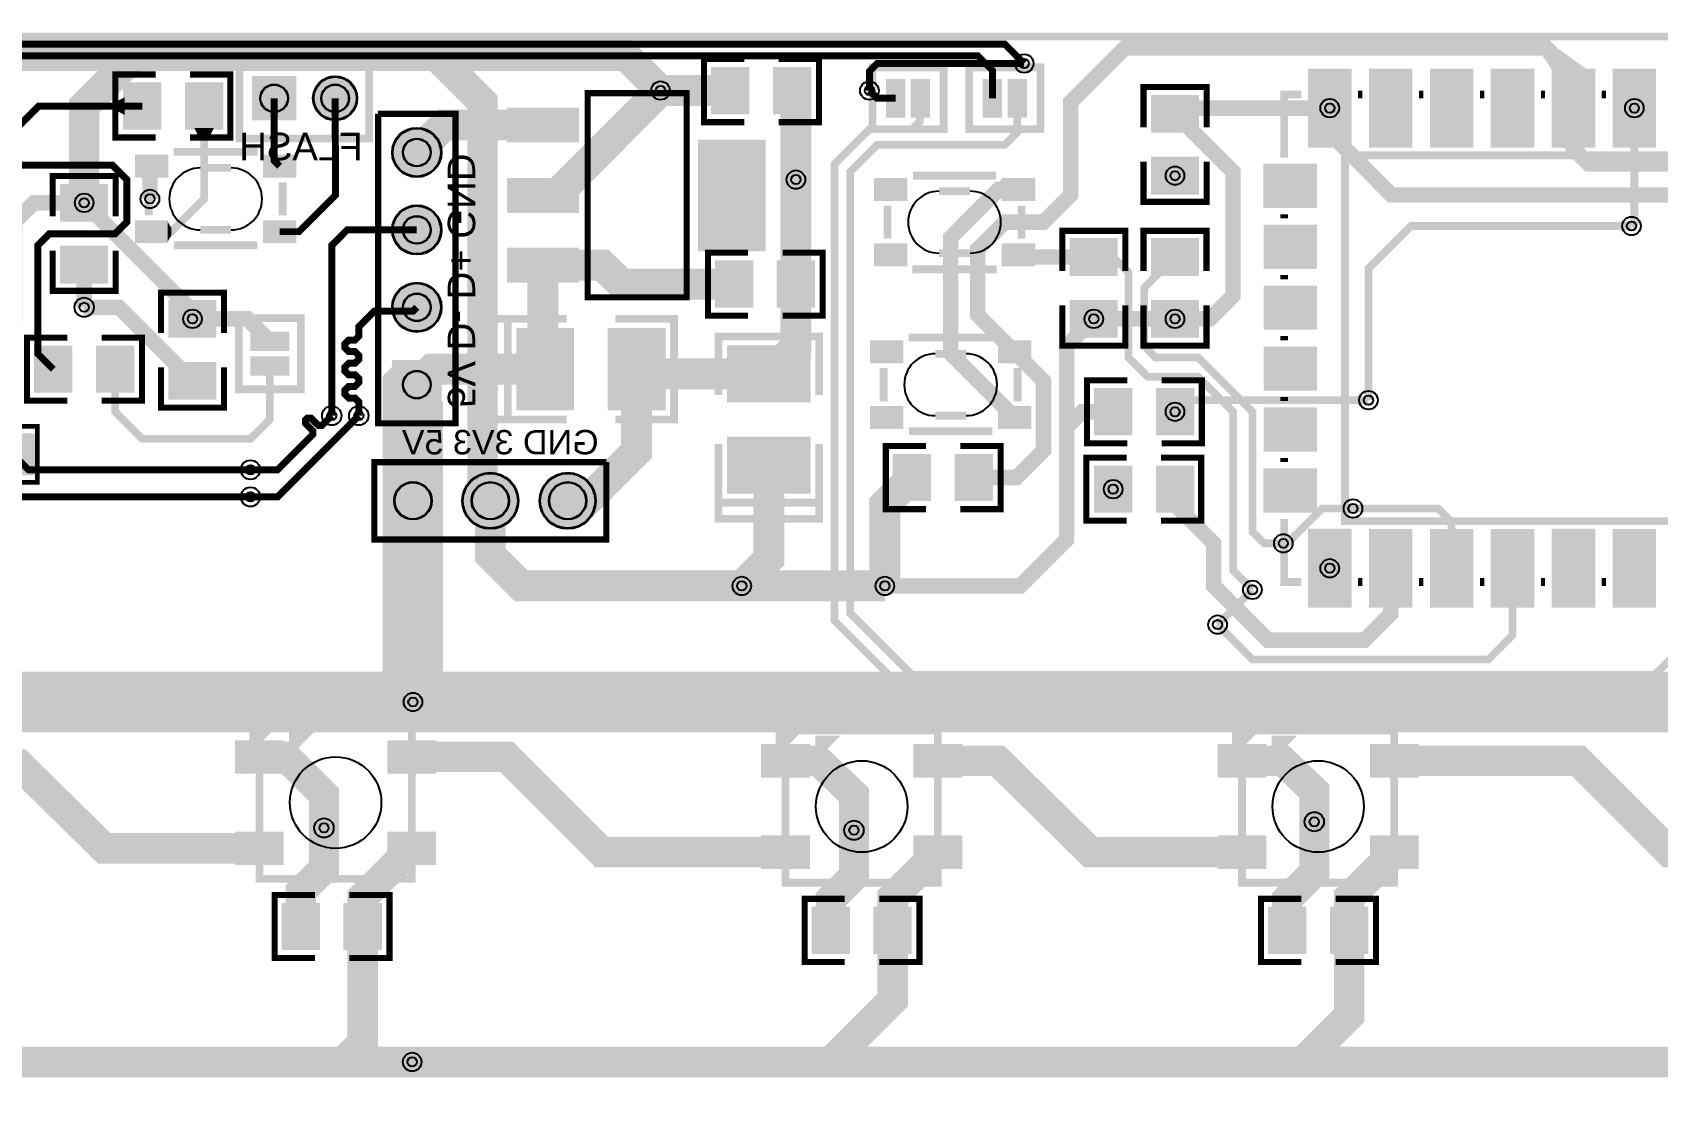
# Model space of a CAD drawing. Extents: x -5 to 8273, y -8273 to 5.
# Drawn here: x 5003 to 7104, y -1366 to 5 of the extents above; entities that cross this region are included whole.
import ezdxf

# ---------------------------------------------------------------- set-up
doc = ezdxf.new("R2010")
doc.units = 9
for name, color, linetype, true_color in [('BoardOutLine', 7, 'Continuous', 0xff00ff), ('BottomLayer', 7, 'Continuous', 0x0000ff), ('BottomSilkLayer', 7, 'Continuous', 0x66cc33), ('BottomSolderMaskLayer', 7, 'Continuous', 0xaa00ff), ('Hole', 7, 'Continuous', 0x222222), ('Multi-Layer', 7, 'Continuous', 0xc0c0c0), ('TopLayer', 7, 'Continuous', 0xff0000), ('TopPasteMaskLayer', 7, 'Continuous', 0x808080), ('TopSilkLayer', 7, 'Continuous', 0xffcc00), ('TopSolderMaskLayer', 7, 'Continuous', 0x800080)]:
    doc.layers.add(name, color=color, linetype=linetype, true_color=true_color)
doc.styles.get("Standard").update_dxf_attribs({"font": 'arial.ttf'})

msp = doc.modelspace()

# ---------------------------------------------------------------- hatches: boundary and pattern name
at = {"layer": 'BottomSolderMaskLayer'}
for points in [[(5287.1, -51.4), (5344.2, -51.4), (5344.2, -108.6), (5287.1, -108.6)], [(5365.8, -80, 1), (5422.9, -80, 1)], [(5468, -150, 1), (5532, -150, 1)], [(5468, -250, 1), (5532, -250, 1)], [(5468, -350, 1), (5532, -350, 1)], [(5468, -482), (5468, -418), (5532, -418), (5532, -482)], [(5463, -563.6), (5527, -563.6), (5527, -636.4), (5463, -636.4)], [(5558.6, -600, 1), (5631.4, -600, 1)], [(5658.6, -600, 1), (5731.4, -600, 1)]]:
    msp.add_hatch(color=256, dxfattribs=at).paths.add_polyline_path(points)
at = {"layer": 'Multi-Layer'}
for points in [[(5288.1, -52.4), (5343.2, -52.4), (5343.2, -107.6), (5288.1, -107.6)], [(5366.8, -80, 1), (5421.9, -80, 1)], [(5469, -150, 1), (5531, -150, 1)], [(5469, -250, 1), (5531, -250, 1)], [(5469, -350, 1), (5531, -350, 1)], [(5469, -481), (5469, -419), (5531, -419), (5531, -481)], [(5464, -564.6), (5526, -564.6), (5526, -635.4), (5464, -635.4)], [(5559.6, -600, 1), (5630.4, -600, 1)], [(5659.6, -600, 1), (5730.4, -600, 1)]]:
    msp.add_hatch(color=256, dxfattribs=at).paths.add_polyline_path(points)
at = {"layer": 'TopLayer'}
for points in [[(6967.4, -43.5), (7013.5, -43.5), (6974.1, -15), (6952.9, -22.1)], [(5927.8, -98.5), (5882.2, -98.5), (5882.2, -41.5), (5927.8, -41.5)], [(6007.8, -98.5), (5962.2, -98.5), (5962.2, -41.5), (6007.8, -41.5)], [(5122.2, -61.5), (5167.8, -61.5), (5167.8, -118.5), (5122.2, -118.5)], [(5202.2, -61.5), (5247.8, -61.5), (5247.8, -118.5), (5202.2, -118.5)], [(6131.5, -105), (6106.5, -105), (6106.5, -55), (6131.5, -55)], [(6163.5, -105), (6138.5, -105), (6138.5, -55), (6163.5, -55)], [(6256.5, -105), (6231.5, -105), (6231.5, -55), (6256.5, -55)], [(6288.5, -105), (6263.5, -105), (6263.5, -55), (6288.5, -55)], [(6707.6, -43.5), (6707.6, -141.9), (6652.5, -141.9), (6652.5, -43.5)], [(6786.3, -43.5), (6786.3, -141.9), (6731.2, -141.9), (6731.2, -43.5)], [(6865.1, -43.5), (6865.1, -141.9), (6809.9, -141.9), (6809.9, -43.5)], [(6943.8, -43.5), (6943.8, -141.9), (6888.7, -141.9), (6888.7, -43.5)], [(7022.5, -43.5), (7022.5, -141.9), (6967.4, -141.9), (6967.4, -43.5)], [(7101.3, -43.5), (7101.3, -141.9), (7046.2, -141.9), (7046.2, -43.5)], [(5122.2, -101.2), (5122.2, -78.8), (5108.7, -85.5), (5108.7, -94.5)], [(6508.5, -77.2), (6508.5, -122.8), (6451.5, -122.8), (6451.5, -77.2)], [(5705.5, -93), (5705.5, -136), (5620.5, -136), (5620.5, -93)], [(5237.5, -118.5), (5212.5, -118.5), (5220, -133.5), (5230, -133.5)], [(5949.5, -136.5), (5949.5, -274.5), (5864.5, -274.5), (5864.5, -136.5)], [(7020, -141.9), (6970, -141.9), (6985, -145), (7005, -145)], [(5178, -181.5), (5136.7, -181.5), (5136.7, -153.9), (5178, -153.9)], [(5343.3, -181.5), (5302, -181.5), (5302, -153.9), (5343.3, -153.9)], [(6508.5, -157.2), (6508.5, -202.8), (6451.5, -202.8), (6451.5, -157.2)], [(6595.3, -165.6), (6662.3, -165.6), (6662.3, -220.7), (6595.3, -220.7)], [(5705.5, -184), (5705.5, -227), (5620.5, -227), (5620.5, -184)], [(6091.7, -183.9), (6133, -183.9), (6133, -211.5), (6091.7, -211.5)], [(6257, -211.5), (6257, -183.9), (6252.3, -187.7), (6252.3, -207.7)], [(6257, -183.9), (6298.3, -183.9), (6298.3, -211.5), (6257, -211.5)], [(5098.5, -192.2), (5098.5, -237.8), (5041.5, -237.8), (5041.5, -192.2)], [(5178, -266.1), (5136.7, -266.1), (5136.7, -238.5), (5178, -238.5)], [(5178, -239.8), (5178, -264.8), (5182.7, -257.3), (5182.7, -247.3)], [(5343.3, -266.1), (5302, -266.1), (5302, -238.5), (5343.3, -238.5)], [(6595.4, -244.3), (6662.3, -244.3), (6662.3, -299.4), (6595.4, -299.4)], [(5098.5, -272.2), (5098.5, -317.8), (5041.5, -317.8), (5041.5, -272.2)], [(6091.7, -268.5), (6133, -268.5), (6133, -296.1), (6091.7, -296.1)], [(6257, -268.5), (6298.3, -268.5), (6298.3, -296.1), (6257, -296.1)], [(6346.5, -307.8), (6346.5, -262.2), (6403.5, -262.2), (6403.5, -307.8)], [(6451.5, -307.8), (6451.5, -262.2), (6508.5, -262.2), (6508.5, -307.8)], [(5705.5, -274), (5705.5, -317), (5620.5, -317), (5620.5, -274)], [(5932.8, -348.5), (5887.2, -348.5), (5887.2, -291.5), (5932.8, -291.5)], [(6012.8, -348.5), (5967.2, -348.5), (5967.2, -291.5), (6012.8, -291.5)], [(6595.4, -322.9), (6662.3, -322.9), (6662.3, -378.1), (6595.4, -378.1)], [(5181.5, -387.8), (5181.5, -342.2), (5238.5, -342.2), (5238.5, -387.8)], [(6346.5, -387.8), (6346.5, -342.2), (6403.5, -342.2), (6403.5, -387.8)], [(6451.5, -387.8), (6451.5, -342.2), (6508.5, -342.2), (6508.5, -387.8)], [(5285, -406.5), (5285, -381.5), (5335, -381.5), (5335, -406.5)], [(5630.5, -378.8), (5701.3, -378.8), (5701.3, -481.2), (5630.5, -481.2)], [(5748.7, -378.8), (5819.5, -378.8), (5819.5, -481.2), (5748.7, -481.2)], [(6128, -421.5), (6086.7, -421.5), (6086.7, -393.9), (6128, -393.9)], [(6293.3, -421.5), (6252, -421.5), (6252, -393.9), (6293.3, -393.9)], [(5052.8, -458.5), (5007.2, -458.5), (5007.2, -401.5), (5052.8, -401.5)], [(5132.8, -458.5), (5087.2, -458.5), (5087.2, -401.5), (5132.8, -401.5)], [(5285, -438.5), (5285, -413.5), (5335, -413.5), (5335, -438.5)], [(5903.8, -471.3), (5903.8, -400.5), (6006.2, -400.5), (6006.2, -471.3)], [(6595.4, -401.7), (6662.3, -401.7), (6662.3, -456.8), (6595.4, -456.8)], [(5181.5, -467.8), (5181.5, -422.2), (5238.5, -422.2), (5238.5, -467.8)], [(6422.8, -513.5), (6377.2, -513.5), (6377.2, -456.5), (6422.8, -456.5)], [(6502.8, -513.5), (6457.2, -513.5), (6457.2, -456.5), (6502.8, -456.5)], [(6128, -506.1), (6086.7, -506.1), (6086.7, -478.5), (6128, -478.5)], [(6293.3, -506.1), (6252, -506.1), (6252, -478.5), (6293.3, -478.5)], [(6595.4, -480.4), (6662.3, -480.4), (6662.3, -535.5), (6595.4, -535.5)], [(5903.8, -589.5), (5903.8, -518.7), (6006.2, -518.7), (6006.2, -589.5)], [(6162.8, -598.5), (6117.2, -598.5), (6117.2, -541.5), (6162.8, -541.5)], [(6242.8, -598.5), (6197.2, -598.5), (6197.2, -541.5), (6242.8, -541.5)], [(6377.2, -556.5), (6422.8, -556.5), (6422.8, -613.5), (6377.2, -613.5)], [(6457.2, -556.5), (6502.8, -556.5), (6502.8, -613.5), (6457.2, -613.5)], [(6595.3, -559.2), (6662.3, -559.2), (6662.3, -614.3), (6595.3, -614.3)], [(6652.5, -736.4), (6652.5, -638), (6707.6, -638), (6707.6, -736.4)], [(6731.2, -736.5), (6731.2, -638), (6786.3, -638), (6786.3, -736.5)], [(6809.9, -736.5), (6809.9, -638.1), (6865.1, -638.1), (6865.1, -736.5)], [(6888.7, -736.5), (6888.7, -638.1), (6943.8, -638.1), (6943.8, -736.5)], [(6967.4, -736.5), (6967.4, -638), (7022.5, -638), (7022.5, -736.5)], [(7046.2, -736.5), (7046.2, -638.1), (7101.3, -638.1), (7101.3, -736.5)], [(5326.1, -950.6), (5267, -950.6), (5267, -911.3), (5326.1, -911.3)], [(5522.9, -950.6), (5463.9, -950.6), (5463.9, -911.3), (5522.9, -911.3)], [(6006.1, -955.6), (5947, -955.6), (5947, -916.3), (6006.1, -916.3)], [(6202.9, -955.6), (6143.9, -955.6), (6143.9, -916.3), (6202.9, -916.3)], [(6596.1, -955.6), (6537, -955.6), (6537, -916.3), (6596.1, -916.3)], [(6792.9, -955.6), (6733.9, -955.6), (6733.9, -916.3), (6792.9, -916.3)], [(5326.1, -1068.7), (5267, -1068.7), (5267, -1029.4), (5326.1, -1029.4)], [(5522.9, -1068.7), (5463.9, -1068.7), (5463.9, -1029.4), (5522.9, -1029.4)], [(6006.1, -1073.7), (5947, -1073.7), (5947, -1034.4), (6006.1, -1034.4)], [(6202.9, -1073.7), (6143.9, -1073.7), (6143.9, -1034.4), (6202.9, -1034.4)], [(6596.1, -1073.7), (6537, -1073.7), (6537, -1034.4), (6596.1, -1034.4)], [(6792.9, -1073.7), (6733.9, -1073.7), (6733.9, -1034.4), (6792.9, -1034.4)], [(5372.8, -1178.5), (5327.2, -1178.5), (5327.2, -1121.5), (5372.8, -1121.5)], [(5452.8, -1178.5), (5407.2, -1178.5), (5407.2, -1121.5), (5452.8, -1121.5)], [(6057.8, -1183.5), (6012.2, -1183.5), (6012.2, -1126.5), (6057.8, -1126.5)], [(6137.8, -1183.5), (6092.2, -1183.5), (6092.2, -1126.5), (6137.8, -1126.5)], [(6647.8, -1183.5), (6602.2, -1183.5), (6602.2, -1126.5), (6647.8, -1126.5)], [(6727.8, -1183.5), (6682.2, -1183.5), (6682.2, -1126.5), (6727.8, -1126.5)]]:
    msp.add_hatch(color=256, dxfattribs=at).paths.add_polyline_path(points)
at = {"layer": 'TopPasteMaskLayer'}
for points in [[(5927.8, -98.5), (5882.2, -98.5), (5882.2, -41.5), (5927.8, -41.5)], [(6007.8, -98.5), (5962.2, -98.5), (5962.2, -41.5), (6007.8, -41.5)], [(5122.2, -61.5), (5167.8, -61.5), (5167.8, -118.5), (5122.2, -118.5)], [(5202.2, -61.5), (5247.8, -61.5), (5247.8, -118.5), (5202.2, -118.5)], [(6707.6, -43.5), (6707.6, -141.9), (6652.5, -141.9), (6652.5, -43.5)], [(6786.3, -43.5), (6786.3, -141.9), (6731.2, -141.9), (6731.2, -43.5)], [(6865.1, -43.5), (6865.1, -141.9), (6809.9, -141.9), (6809.9, -43.5)], [(6943.8, -43.5), (6943.8, -141.9), (6888.7, -141.9), (6888.7, -43.5)], [(7022.5, -43.5), (7022.5, -141.9), (6967.4, -141.9), (6967.4, -43.5)], [(7101.3, -43.5), (7101.3, -141.9), (7046.2, -141.9), (7046.2, -43.5)], [(6508.5, -77.2), (6508.5, -122.8), (6451.5, -122.8), (6451.5, -77.2)], [(5705.5, -93), (5705.5, -136), (5620.5, -136), (5620.5, -93)], [(5949.5, -136.5), (5949.5, -274.5), (5864.5, -274.5), (5864.5, -136.5)], [(5178, -181.5), (5136.7, -181.5), (5136.7, -153.9), (5178, -153.9)], [(5343.3, -181.5), (5302, -181.5), (5302, -153.9), (5343.3, -153.9)], [(6508.5, -157.2), (6508.5, -202.8), (6451.5, -202.8), (6451.5, -157.2)], [(6595.3, -165.6), (6662.3, -165.6), (6662.3, -220.7), (6595.3, -220.7)], [(5705.5, -184), (5705.5, -227), (5620.5, -227), (5620.5, -184)], [(6091.7, -183.9), (6133, -183.9), (6133, -211.5), (6091.7, -211.5)], [(6257, -183.9), (6298.3, -183.9), (6298.3, -211.5), (6257, -211.5)], [(5098.5, -192.2), (5098.5, -237.8), (5041.5, -237.8), (5041.5, -192.2)], [(5178, -266.1), (5136.7, -266.1), (5136.7, -238.5), (5178, -238.5)], [(5343.3, -266.1), (5302, -266.1), (5302, -238.5), (5343.3, -238.5)], [(6595.4, -244.3), (6662.3, -244.3), (6662.3, -299.4), (6595.4, -299.4)], [(5098.5, -272.2), (5098.5, -317.8), (5041.5, -317.8), (5041.5, -272.2)], [(6091.7, -268.5), (6133, -268.5), (6133, -296.1), (6091.7, -296.1)], [(6257, -268.5), (6298.3, -268.5), (6298.3, -296.1), (6257, -296.1)], [(6346.5, -307.8), (6346.5, -262.2), (6403.5, -262.2), (6403.5, -307.8)], [(6451.5, -307.8), (6451.5, -262.2), (6508.5, -262.2), (6508.5, -307.8)], [(5705.5, -274), (5705.5, -317), (5620.5, -317), (5620.5, -274)], [(5932.8, -348.5), (5887.2, -348.5), (5887.2, -291.5), (5932.8, -291.5)], [(6012.8, -348.5), (5967.2, -348.5), (5967.2, -291.5), (6012.8, -291.5)], [(6595.4, -322.9), (6662.3, -322.9), (6662.3, -378.1), (6595.4, -378.1)], [(5181.5, -387.8), (5181.5, -342.2), (5238.5, -342.2), (5238.5, -387.8)], [(6346.5, -387.8), (6346.5, -342.2), (6403.5, -342.2), (6403.5, -387.8)], [(6451.5, -387.8), (6451.5, -342.2), (6508.5, -342.2), (6508.5, -387.8)], [(5630.5, -378.8), (5701.3, -378.8), (5701.3, -481.2), (5630.5, -481.2)], [(5748.7, -378.8), (5819.5, -378.8), (5819.5, -481.2), (5748.7, -481.2)], [(6128, -421.5), (6086.7, -421.5), (6086.7, -393.9), (6128, -393.9)], [(6293.3, -421.5), (6252, -421.5), (6252, -393.9), (6293.3, -393.9)], [(5052.8, -458.5), (5007.2, -458.5), (5007.2, -401.5), (5052.8, -401.5)], [(5132.8, -458.5), (5087.2, -458.5), (5087.2, -401.5), (5132.8, -401.5)], [(5903.8, -471.3), (5903.8, -400.5), (6006.2, -400.5), (6006.2, -471.3)], [(6595.4, -401.7), (6662.3, -401.7), (6662.3, -456.8), (6595.4, -456.8)], [(5181.5, -467.8), (5181.5, -422.2), (5238.5, -422.2), (5238.5, -467.8)], [(6422.8, -513.5), (6377.2, -513.5), (6377.2, -456.5), (6422.8, -456.5)], [(6502.8, -513.5), (6457.2, -513.5), (6457.2, -456.5), (6502.8, -456.5)], [(6128, -506.1), (6086.7, -506.1), (6086.7, -478.5), (6128, -478.5)], [(6293.3, -506.1), (6252, -506.1), (6252, -478.5), (6293.3, -478.5)], [(6595.4, -480.4), (6662.3, -480.4), (6662.3, -535.5), (6595.4, -535.5)], [(4957.7, -565.2), (4957.7, -548.7), (4975.2, -548.7), (4975.2, -530.9), (4957.9, -530.9), (4957.7, -514.8), (4959.7, -512.8), (5005, -512.8), (5006.9, -514.8), (5006.9, -565.2), (5005, -567.2), (4959.7, -567.2)], [(5903.8, -589.5), (5903.8, -518.7), (6006.2, -518.7), (6006.2, -589.5)], [(6162.8, -598.5), (6117.2, -598.5), (6117.2, -541.5), (6162.8, -541.5)], [(6242.8, -598.5), (6197.2, -598.5), (6197.2, -541.5), (6242.8, -541.5)], [(6377.2, -556.5), (6422.8, -556.5), (6422.8, -613.5), (6377.2, -613.5)], [(6457.2, -556.5), (6502.8, -556.5), (6502.8, -613.5), (6457.2, -613.5)], [(6595.3, -559.2), (6662.3, -559.2), (6662.3, -614.3), (6595.3, -614.3)], [(6652.5, -736.4), (6652.5, -638), (6707.6, -638), (6707.6, -736.4)], [(6731.2, -736.5), (6731.2, -638), (6786.3, -638), (6786.3, -736.5)], [(6809.9, -736.5), (6809.9, -638.1), (6865.1, -638.1), (6865.1, -736.5)], [(6888.7, -736.5), (6888.7, -638.1), (6943.8, -638.1), (6943.8, -736.5)], [(6967.4, -736.5), (6967.4, -638), (7022.5, -638), (7022.5, -736.5)], [(7046.2, -736.5), (7046.2, -638.1), (7101.3, -638.1), (7101.3, -736.5)], [(5326.1, -950.6), (5267, -950.6), (5267, -911.3), (5326.1, -911.3)], [(5522.9, -950.6), (5463.9, -950.6), (5463.9, -911.3), (5522.9, -911.3)], [(6006.1, -955.6), (5947, -955.6), (5947, -916.3), (6006.1, -916.3)], [(6202.9, -955.6), (6143.9, -955.6), (6143.9, -916.3), (6202.9, -916.3)], [(6596.1, -955.6), (6537, -955.6), (6537, -916.3), (6596.1, -916.3)], [(6792.9, -955.6), (6733.9, -955.6), (6733.9, -916.3), (6792.9, -916.3)], [(5326.1, -1068.7), (5267, -1068.7), (5267, -1029.4), (5326.1, -1029.4)], [(5522.9, -1068.7), (5463.9, -1068.7), (5463.9, -1029.4), (5522.9, -1029.4)], [(6006.1, -1073.7), (5947, -1073.7), (5947, -1034.4), (6006.1, -1034.4)], [(6202.9, -1073.7), (6143.9, -1073.7), (6143.9, -1034.4), (6202.9, -1034.4)], [(6596.1, -1073.7), (6537, -1073.7), (6537, -1034.4), (6596.1, -1034.4)], [(6792.9, -1073.7), (6733.9, -1073.7), (6733.9, -1034.4), (6792.9, -1034.4)], [(5372.8, -1178.5), (5327.2, -1178.5), (5327.2, -1121.5), (5372.8, -1121.5)], [(5452.8, -1178.5), (5407.2, -1178.5), (5407.2, -1121.5), (5452.8, -1121.5)], [(6057.8, -1183.5), (6012.2, -1183.5), (6012.2, -1126.5), (6057.8, -1126.5)], [(6137.8, -1183.5), (6092.2, -1183.5), (6092.2, -1126.5), (6137.8, -1126.5)], [(6647.8, -1183.5), (6602.2, -1183.5), (6602.2, -1126.5), (6647.8, -1126.5)], [(6727.8, -1183.5), (6682.2, -1183.5), (6682.2, -1126.5), (6727.8, -1126.5)]]:
    msp.add_hatch(color=256, dxfattribs=at).paths.add_polyline_path(points)
at = {"layer": 'TopSolderMaskLayer'}
for points in [[(5929.8, -100.5), (5880.2, -100.5), (5880.2, -39.5), (5929.8, -39.5)], [(6009.8, -100.5), (5960.2, -100.5), (5960.2, -39.5), (6009.8, -39.5)], [(6708.1, -41.7), (6708.1, -143.7), (6651.9, -143.7), (6651.9, -41.7)], [(6786.9, -41.7), (6786.9, -143.7), (6730.6, -143.7), (6730.6, -41.7)], [(6865.6, -41.7), (6865.6, -143.7), (6809.4, -143.7), (6809.4, -41.7)], [(6944.4, -41.7), (6944.4, -143.7), (6888.1, -143.7), (6888.1, -41.7)], [(7023.1, -41.7), (7023.1, -143.7), (6966.9, -143.7), (6966.9, -41.7)], [(7101.8, -41.7), (7101.8, -143.7), (7045.6, -143.7), (7045.6, -41.7)], [(5120.2, -59.5), (5169.8, -59.5), (5169.8, -120.5), (5120.2, -120.5)], [(5200.2, -59.5), (5249.8, -59.5), (5249.8, -120.5), (5200.2, -120.5)], [(5287.1, -51.4), (5344.2, -51.4), (5344.2, -108.6), (5287.1, -108.6)], [(5365.8, -80, 1), (5422.9, -80, 1)], [(6511, -75.6), (6511, -124.4), (6449, -124.4), (6449, -75.6)], [(5709.5, -92), (5709.5, -137), (5616.5, -137), (5616.5, -92)], [(5468, -150, 1), (5532, -150, 1)], [(5950.7, -133.3), (5950.7, -277.7), (5863.3, -277.7), (5863.3, -133.3)], [(5179, -182.5), (5135.6, -182.5), (5135.6, -152.9), (5179, -152.9)], [(5344.3, -182.5), (5301, -182.5), (5301, -152.9), (5344.3, -152.9)], [(6511, -155.6), (6511, -204.4), (6449, -204.4), (6449, -155.6)], [(6594.3, -164.6), (6663.3, -164.6), (6663.3, -221.7), (6594.3, -221.7)], [(5709.5, -183), (5709.5, -228), (5616.5, -228), (5616.5, -183)], [(6090.7, -182.9), (6134, -182.9), (6134, -212.5), (6090.7, -212.5)], [(6256, -182.9), (6299.4, -182.9), (6299.4, -212.5), (6256, -212.5)], [(5101, -190.6), (5101, -239.4), (5039, -239.4), (5039, -190.6)], [(5468, -250, 1), (5532, -250, 1)], [(5179, -267.1), (5135.6, -267.1), (5135.6, -237.5), (5179, -237.5)], [(5344.3, -267.1), (5301, -267.1), (5301, -237.5), (5344.3, -237.5)], [(6594.4, -243.3), (6663.3, -243.3), (6663.3, -300.4), (6594.4, -300.4)], [(5101, -270.6), (5101, -319.4), (5039, -319.4), (5039, -270.6)], [(5709.5, -273), (5709.5, -318), (5616.5, -318), (5616.5, -273)], [(6090.7, -267.5), (6134, -267.5), (6134, -297.1), (6090.7, -297.1)], [(6256, -267.5), (6299.4, -267.5), (6299.4, -297.1), (6256, -297.1)], [(6344, -309.4), (6344, -260.6), (6406, -260.6), (6406, -309.4)], [(6449, -309.4), (6449, -260.6), (6511, -260.6), (6511, -309.4)], [(5934.8, -350.5), (5885.2, -350.5), (5885.2, -289.5), (5934.8, -289.5)], [(6014.8, -350.5), (5965.2, -350.5), (5965.2, -289.5), (6014.8, -289.5)], [(5468, -350, 1), (5532, -350, 1)], [(6594.4, -321.9), (6663.3, -321.9), (6663.3, -379.1), (6594.4, -379.1)], [(5179, -389.4), (5179, -340.6), (5241, -340.6), (5241, -389.4)], [(6344, -389.4), (6344, -340.6), (6406, -340.6), (6406, -389.4)], [(6449, -389.4), (6449, -340.6), (6511, -340.6), (6511, -389.4)], [(5628.5, -376.8), (5703.3, -376.8), (5703.3, -483.2), (5628.5, -483.2)], [(5746.7, -376.8), (5821.5, -376.8), (5821.5, -483.2), (5746.7, -483.2)], [(6129, -422.5), (6085.6, -422.5), (6085.6, -392.9), (6129, -392.9)], [(6294.3, -422.5), (6251, -422.5), (6251, -392.9), (6294.3, -392.9)], [(5054.8, -460.5), (5005.2, -460.5), (5005.2, -399.5), (5054.8, -399.5)], [(5134.8, -460.5), (5085.2, -460.5), (5085.2, -399.5), (5134.8, -399.5)], [(5468, -482), (5468, -418), (5532, -418), (5532, -482)], [(5900.9, -472.7), (5900.9, -399.1), (6009.1, -399.1), (6009.1, -472.7)], [(6594.4, -400.7), (6663.3, -400.7), (6663.3, -457.8), (6594.4, -457.8)], [(5179, -469.4), (5179, -420.6), (5241, -420.6), (5241, -469.4)], [(6424.8, -515.5), (6375.2, -515.5), (6375.2, -454.5), (6424.8, -454.5)], [(6504.8, -515.5), (6455.2, -515.5), (6455.2, -454.5), (6504.8, -454.5)], [(6129, -507.1), (6085.6, -507.1), (6085.6, -477.5), (6129, -477.5)], [(6294.3, -507.1), (6251, -507.1), (6251, -477.5), (6294.3, -477.5)], [(6594.4, -479.4), (6663.3, -479.4), (6663.3, -536.5), (6594.4, -536.5)], [(5900.9, -590.9), (5900.9, -517.3), (6009.1, -517.3), (6009.1, -590.9)], [(6164.8, -600.5), (6115.2, -600.5), (6115.2, -539.5), (6164.8, -539.5)], [(6244.8, -600.5), (6195.2, -600.5), (6195.2, -539.5), (6244.8, -539.5)], [(5463, -563.6), (5527, -563.6), (5527, -636.4), (5463, -636.4)], [(5558.6, -600, 1), (5631.4, -600, 1)], [(5658.6, -600, 1), (5731.4, -600, 1)], [(6375.2, -554.5), (6424.8, -554.5), (6424.8, -615.5), (6375.2, -615.5)], [(6455.2, -554.5), (6504.8, -554.5), (6504.8, -615.5), (6455.2, -615.5)], [(6594.3, -558.2), (6663.3, -558.2), (6663.3, -615.3), (6594.3, -615.3)], [(6651.9, -738.2), (6651.9, -636.2), (6708.1, -636.2), (6708.1, -738.2)], [(6730.6, -738.3), (6730.6, -636.3), (6786.9, -636.3), (6786.9, -738.3)], [(6809.4, -738.3), (6809.4, -636.3), (6865.6, -636.3), (6865.6, -738.3)], [(6888.1, -738.3), (6888.1, -636.3), (6944.4, -636.3), (6944.4, -738.3)], [(6966.9, -738.2), (6966.9, -636.2), (7023.1, -636.2), (7023.1, -738.2)], [(7045.6, -738.3), (7045.6, -636.3), (7101.8, -636.3), (7101.8, -738.3)], [(5328.1, -952.6), (5265, -952.6), (5265, -909.3), (5328.1, -909.3)], [(5524.9, -952.6), (5461.9, -952.6), (5461.9, -909.3), (5524.9, -909.3)], [(6008.1, -957.6), (5945, -957.6), (5945, -914.3), (6008.1, -914.3)], [(6204.9, -957.6), (6141.9, -957.6), (6141.9, -914.3), (6204.9, -914.3)], [(6598.1, -957.6), (6535, -957.6), (6535, -914.3), (6598.1, -914.3)], [(6794.9, -957.6), (6731.9, -957.6), (6731.9, -914.3), (6794.9, -914.3)], [(5328.1, -1070.7), (5265, -1070.7), (5265, -1027.4), (5328.1, -1027.4)], [(5524.9, -1070.7), (5461.9, -1070.7), (5461.9, -1027.4), (5524.9, -1027.4)], [(6008.1, -1075.7), (5945, -1075.7), (5945, -1032.4), (6008.1, -1032.4)], [(6204.9, -1075.7), (6141.9, -1075.7), (6141.9, -1032.4), (6204.9, -1032.4)], [(6598.1, -1075.7), (6535, -1075.7), (6535, -1032.4), (6598.1, -1032.4)], [(6794.9, -1075.7), (6731.9, -1075.7), (6731.9, -1032.4), (6794.9, -1032.4)], [(5374.8, -1180.5), (5325.2, -1180.5), (5325.2, -1119.5), (5374.8, -1119.5)], [(5454.8, -1180.5), (5405.2, -1180.5), (5405.2, -1119.5), (5454.8, -1119.5)], [(6059.8, -1185.5), (6010.2, -1185.5), (6010.2, -1124.5), (6059.8, -1124.5)], [(6139.8, -1185.5), (6090.2, -1185.5), (6090.2, -1124.5), (6139.8, -1124.5)], [(6649.8, -1185.5), (6600.2, -1185.5), (6600.2, -1124.5), (6649.8, -1124.5)], [(6729.8, -1185.5), (6680.2, -1185.5), (6680.2, -1124.5), (6729.8, -1124.5)]]:
    msp.add_hatch(color=256, dxfattribs=at).paths.add_polyline_path(points)

# ---------------------------------------------------------------- linework, layer by layer
at = {"layer": 'BoardOutLine', "const_width": 10}
msp.add_lwpolyline([(0, 0), (8267.7, 0), (8267.7, -8267.7), (0, -8267.7), (0, 0)], close=True, dxfattribs=at)
at = {"layer": 'BottomLayer'}
for points, const_width in [([(4515, -25), (5525, -25), (5585, -85), (5585, -590), (5595, -600)], 39.4), ([(5129.5, -25), (5129.5, -30.5), (5070, -90), (5070, -215)], 39.4), ([(5525, -25), (5770, -25), (5815, -70)], 39.4), ([(6285, -35), (6095, -35), (6085, -45), (6085, -70)], 9), ([(7073.7, -92.7), (7073.7, -241.3), (7070, -245)], 10), ([(5210, -365), (5210, -355), (5070, -215)], 20), ([(6375, -365), (6480, -365)], 20), ([(5500, -450), (5495, -455), (5495, -600)], 78), ([(6480, -485), (6495, -470), (6730, -470)], 10), ([(5285, -595), (5320, -595), (5425, -490)], 9), ([(5285, -560), (5320, -560), (5365.6, -514.4), (5365.6, -509.7), (5356.2, -500.3), (5356.2, -495.6), (5358.5, -493.2), (5363.2, -493.2), (5372.7, -502.6), (5377.4, -502.6), (5390, -490)], 9), ([(5495, -600), (5495, -860)], 78), ([(6620, -655), (6625, -655), (6670, -610), (6710, -610)], 10), ([(5920, -710), (6105, -710)], 40), ([(6580, -715), (6535, -760)], 10), ([(5495, -860), (7640, -860)], 78)]:
    msp.add_lwpolyline(points, dxfattribs=dict(at, const_width=const_width))
at = {"layer": 'BottomSolderMaskLayer'}
for centre, radius in [((5315.6, -80), 18.1), ((5394.4, -80), 28.6), ((5394.4, -80), 18.1), ((5500, -150), 32), ((5500, -150), 18.1), ((5500, -250), 32), ((5500, -250), 18.1), ((5500, -350), 32), ((5500, -350), 18.1), ((5500, -450), 18.1), ((5595, -600), 36.4), ((5695, -600), 36.4), ((5495, -600), 24.4), ((5595, -600), 24.3), ((5695, -600), 24.3)]:
    msp.add_circle(centre, radius, dxfattribs=at)
at = {"layer": 'Hole'}
for centre in [(6285, -35), (5815, -70), (6085, -70), (6680, -92.7), (7073.7, -92.7), (5990, -185), (6480, -180), (5070, -215), (5155, -210), (7070, -245), (5070, -350), (5210, -365), (6375, -365), (6480, -365), (6480, -485), (6730, -470), (5390, -490), (5425, -490), (5285, -560), (6400, -585), (5285, -595), (6710, -610), (6620, -655), (6680, -687.2), (5920, -710), (6105, -710), (6580, -715), (6535, -760), (5495, -860), (5380, -1022.7), (6065, -1025.7), (6660, -1014.7), (5494, -1325)]:
    msp.add_circle(centre, 6, dxfattribs=at)
at = {"layer": 'Multi-Layer'}
for centre, radius in [((6285, -35), 12), ((5315.6, -80), 17.5), ((5394.4, -80), 27.6), ((5394.4, -80), 17.5), ((5815, -70), 12), ((6085, -70), 12), ((6680, -92.7), 12), ((7073.7, -92.7), 12), ((5500, -150), 31), ((5500, -150), 17.5), ((6480, -180), 12), ((5990, -185), 12), ((5070, -215), 12), ((5155, -210), 12), ((5500, -250), 31), ((5500, -250), 17.5), ((7070, -245), 12), ((5500, -350), 31), ((5500, -350), 17.5), ((5070, -350), 12.5), ((5210, -365), 12), ((6375, -365), 12), ((6480, -365), 12), ((5500, -450), 17.5), ((6730, -470), 12), ((5390, -490), 12.5), ((5425, -490), 12.5), ((6480, -485), 12), ((5285, -560), 12.5), ((5595, -600), 35.4), ((5695, -600), 35.4), ((5285, -595), 12.5), ((5495, -600), 23.6), ((5595, -600), 23.6), ((5695, -600), 23.6), ((6400, -585), 12), ((6710, -610), 12), ((6620, -655), 12), ((6680, -687.2), 12), ((5920, -710), 12), ((6105, -710), 12), ((6580, -715), 12), ((6535, -760), 12), ((5495, -860), 12), ((6660, -1014.7), 12.5), ((5380, -1022.7), 12.5), ((6065, -1025.7), 12.5), ((5494, -1325), 12)]:
    msp.add_circle(centre, radius, dxfattribs=at)
at = {"layer": 'TopLayer'}
for points, const_width in [([(4385.9, -185.2), (4385.9, -135.9), (4365, -115), (4365, -35), (4390, -10), (6260, -10), (6285, -35)], 9), ([(4401.6, -185.2), (4401.6, -126.6), (4380, -105), (4380, -45), (4400, -25), (6225, -25), (6244, -44), (6244, -80)], 9), ([(6995, -92.7), (6995, -50), (6960, -15), (6415, -15), (6345, -85), (6345, -205), (6310, -240), (6260, -240), (6225, -275), (6225, -360), (6272.7, -407.7)], 20), ([(5663, -205.5), (5679.5, -205.5), (5815, -70)], 40), ([(5815, -70), (5815, -70), (5905, -70)], 40), ([(5985, -70), (5990, -70), (5990, -185)], 40), ([(5322.7, -167.7), (5315.6, -160.6), (5315.6, -80)], 9), ([(5322.7, -252.3), (5347.7, -252.3), (5395, -205), (5394.4, -80)], 9), ([(7231.2, -687.3), (7231.2, -748.8), (7135, -845), (6130, -845), (6040, -755), (6040, -165), (6085, -120), (6140, -120), (6150, -110), (6150, -81), (6151, -80)], 10), ([(6276, -80), (6276, -124), (6260, -140), (6095, -140), (6060, -175), (6060, -745), (6140, -825), (7100, -825), (7152.5, -772.5), (7152.5, -687.3)], 10), ([(6085, -70), (6095, -80), (6119, -80)], 9), ([(6480, -100), (6487.3, -92.7), (6680, -92.7)], 20), ([(7660, -166.3), (7423.7, -166.3), (7385, -205), (6760, -205), (6680, -125), (6680, -92.7)], 20), ([(7231.2, -92.7), (7231.2, -143.8), (7210, -165), (7015, -165), (6995, -145), (6995, -92.7)], 20), ([(4935, -166.4), (5011.4, -90), (5145, -90)], 9), ([(5157.3, -252.3), (5182.7, -252.3), (5225, -210), (5225, -90)], 10), ([(5500, -150), (5535.5, -114.5), (5663, -114.5)], 40), ([(6480, -365), (6525, -365), (6555, -335), (6555, -175), (6480, -100)], 20), ([(4935, -166.4), (5106.4, -166.4), (5125, -185), (5125, -240), (5110, -255), (5025, -255), (5010, -270), (5010, -410), (5030, -430)], 9), ([(5157.3, -167.7), (5155, -170), (5155, -210)], 20), ([(5990, -185), (5990, -320)], 40), ([(6277.7, -197.7), (6252.3, -197.7), (6190, -260), (6190, -409.6), (6272.7, -492.3)], 20), ([(4935, -403.6), (4941.4, -403.6), (4980, -365), (4980, -240), (5005, -215), (5070, -215)], 20), ([(5390, -490), (5390, -270), (5410, -250), (5500, -250)], 9), ([(6730, -470), (6730, -300), (6785, -245), (7070, -245)], 10), ([(6277.7, -282.3), (6280.4, -285), (6375, -285)], 20), ([(5070, -295), (5070, -350)], 20), ([(5910, -320), (5765, -320), (5739.5, -295.5), (5663, -295.5)], 40), ([(5665.9, -430), (5663, -427.1), (5663, -295.5)], 40), ([(6375, -285), (6400, -285), (6420, -305), (6420, -415), (6445, -440), (6510, -440), (6555, -485), (6555, -690), (6580, -715)], 10), ([(6480, -285), (6440, -325), (6440, -400), (6455, -415), (6510, -415), (6580, -485), (6580, -640), (6595, -655), (6620, -655)], 10), ([(5955, -435.9), (5990, -400.9), (5990, -320)], 40), ([(5210, -445), (5115, -350), (5070, -350)], 20), ([(5210, -365), (5281, -365), (5310, -394)], 20), ([(5425, -490), (5425, -472.3), (5420, -467.3), (5412, -467.3), (5407, -462.3), (5407, -457.3), (5412, -452.3), (5420, -452.3), (5425, -447.3), (5425, -442.3), (5420, -437.3), (5412, -437.3), (5407, -432.3), (5407, -427.3), (5412, -422.3), (5420, -422.3), (5425, -417.3), (5425, -412.3), (5420, -407.3), (5412, -407.3), (5407, -402.3), (5407, -397.3), (5412, -392.3), (5420, -392.3), (5425, -387.3), (5425, -375), (5445, -355), (5495, -355), (5500, -350)], 9), ([(6340, -505), (6340, -400), (6375, -365)], 20), ([(6220, -570), (6275, -570), (6310, -535), (6310, -445), (6272.7, -407.7)], 20), ([(5495, -600), (5495, -455), (5500, -450)], 60), ([(5500, -450), (5520, -430), (5665.9, -430)], 40), ([(5695, -600), (5720, -600), (5784.1, -535.9), (5784.1, -430)], 40), ([(5784.1, -430), (5790, -435.9), (5955, -435.9)], 40), ([(5110, -430), (5110, -485), (5145, -520), (5285, -520), (5310, -495), (5310, -426)], 10), ([(6105, -710), (6280, -710), (6340, -650), (6340, -505), (6360, -485), (6400, -485)], 20), ([(5285, -595), (4820, -595), (4803, -578), (4803, -540)], 9), ([(5285, -560), (4998, -560), (4978, -540)], 9), ([(5920, -710), (5920, -710), (5955, -675), (5955, -554.1)], 40), ([(5495, -600), (5495, -860)], 78), ([(6105, -710), (6105, -605), (6140, -570)], 40), ([(5595, -600), (5595, -670), (5635, -710), (5920, -710)], 40), ([(6480, -585), (6480, -605), (6530, -655), (6530, -710), (6600, -780), (6725, -780), (6758.8, -746.2), (6758.8, -687.3)], 20), ([(6837.5, -687.3), (6837.5, -627.5), (6820, -610), (6710, -610)], 10), ([(6916.2, -687.3), (6916.2, -773.8), (6885, -805), (6580, -805), (6535, -760)], 10), ([(5495, -860), (840, -860)], 78), ([(4868.4, -940.9), (4986, -940.9), (5096, -1049.1), (5296.6, -1049.1)], 39.4), ([(5380, -1022.7), (5380, -980), (5331, -930.9), (5296.6, -930.9)], 39), ([(5493.4, -930.9), (5616, -930.9), (5739.1, -1054.1), (5976.6, -1054.1)], 39.4), ([(6065, -1025.7), (6065, -980), (6019, -935.9), (5976.6, -935.9)], 39), ([(6173.4, -936), (6251, -936), (6370.9, -1054.1), (6566.6, -1054.1)], 39.4), ([(6660, -1014.7), (6660, -975), (6619, -935.9), (6566.6, -935.9)], 39), ([(6763.4, -936), (7001, -936), (7119.1, -1054.1), (7201.6, -1054.1)], 39.4), ([(5350, -1150), (5350, -1105), (5380, -1075), (5380, -1022.7)], 39), ([(6035, -1155), (6035, -1115), (6065, -1085), (6065, -1025.7)], 39), ([(6625, -1155), (6625, -1115), (6660, -1080), (6660, -1014.7)], 39), ([(5430, -1150), (5430, -1112.5), (5493.4, -1049.1)], 39.4), ([(6115, -1155), (6115, -1112.5), (6173.4, -1054.1)], 39.4), ([(6705, -1155), (6705, -1112.5), (6763.4, -1054.1)], 39.4), ([(5430, -1150), (5430, -1300), (5405, -1325), (4740, -1325)], 39.4), ([(5494, -1325), (6035, -1325), (6115, -1245), (6115, -1155)], 39.4), ([(6035, -1325), (6645, -1325), (6705, -1265), (6705, -1155)], 39.4), ([(6645, -1325), (7300, -1325), (7335, -1290), (7335, -1165)], 39.4), ([(5405, -1325), (5494, -1325)], 39.4)]:
    msp.add_lwpolyline(points, dxfattribs=dict(at, const_width=const_width))
at = {"layer": 'TopSilkLayer'}
for points, const_width in [([(5270.8, -26.8), (5438.5, -26.8), (5438.5, -132), (5270.8, -132), (5270.8, -26.8)], 10), ([(6181, -120), (6089, -120), (6089, -40), (6181, -40), (6181, -120)], 10), ([(6306, -120), (6214, -120), (6214, -40), (6306, -40), (6306, -120)], 10), ([(5720.9, -337.1), (5720.9, -73.3), (5848.8, -73.3), (5848.8, -337.1), (5720.9, -337.1)], 7.9), ([(7211.5, -153.7), (6699.7, -153.7), (6699.7, -626.2), (7211.5, -626.2), (7211.5, -153.7)], 10), ([(5270, -456), (5270, -364), (5350, -364), (5350, -456), (5270, -456)], 10), ([(5288.7, -915.2), (5288.7, -885.7), (5318.3, -885.7), (5288.7, -915.2)], 10), ([(5493.4, -1088.4), (5296.6, -1088.4), (5296.6, -891.6), (5493.4, -891.6), (5493.4, -1088.4)], 10), ([(5339.9, -919.1), (5339.9, -903.4), (5355.7, -903.4), (5339.9, -919.1)], 10), ([(5968.7, -920.2), (5968.7, -890.7), (5998.3, -890.7), (5968.7, -920.2)], 10), ([(6173.4, -1093.4), (5976.6, -1093.4), (5976.6, -896.6), (6173.4, -896.6), (6173.4, -1093.4)], 10), ([(6558.7, -920.2), (6558.7, -890.7), (6588.3, -890.7), (6558.7, -920.2)], 10), ([(6763.4, -1093.4), (6566.6, -1093.4), (6566.6, -896.6), (6763.4, -896.6), (6763.4, -1093.4)], 10), ([(6019.9, -924.1), (6019.9, -908.4), (6035.7, -908.4), (6019.9, -924.1)], 10), ([(6609.9, -924.1), (6609.9, -908.4), (6625.7, -908.4), (6609.9, -924.1)], 10)]:
    msp.add_lwpolyline(points, close=True, dxfattribs=dict(at, const_width=const_width))
for points, const_width in [([(5923.2, -29.3), (5871.2, -29.3), (5871.2, -110.8), (5923.2, -110.8)], 7.87), ([(5967.7, -29.3), (6019.7, -29.3), (6019.7, -110.8), (5967.7, -110.8)], 7.87), ([(5162.3, -130.7), (5110.3, -130.7), (5110.3, -49.2), (5162.3, -49.2)], 7.87), ([(5206.8, -130.7), (5258.8, -130.7), (5258.8, -49.2), (5206.8, -49.2)], 7.87), ([(6439.3, -117.3), (6439.3, -65.3), (6520.8, -65.3), (6520.8, -117.3)], 7.87), ([(6621.1, -156.5), (6621.1, -75), (6643.4, -75)], 10), ([(6716.7, -75), (6722.1, -75)], 10), ([(6795.4, -75), (6800.8, -75)], 10), ([(6874.2, -75), (6879.6, -75)], 10), ([(6952.9, -75), (6958.3, -75)], 10), ([(7031.6, -75), (7037.1, -75)], 10), ([(5450, -100), (5550, -100), (5550, -500), (5450, -500), (5450, -425)], 8), ([(5450, -100), (5450, -425)], 7.99), ([(5294.4, -149), (5185.6, -149)], 10), ([(5260, -170), (5220, -170)], 10), ([(6439.3, -161.8), (6439.3, -213.8), (6520.8, -213.8), (6520.8, -161.8)], 7.87), ([(5029.3, -232.3), (5029.3, -180.3), (5110.8, -180.3), (5110.8, -232.3)], 7.87), ([(5153.4, -231.4), (5153.4, -188.6)], 10), ([(5326.6, -231.4), (5326.6, -188.6)], 10), ([(6248.8, -180), (6141.2, -180)], 10), ([(6175, -200), (6215, -200)], 10), ([(6108.4, -218.6), (6108.4, -261.4)], 10), ([(6281.6, -218.6), (6281.6, -261.4)], 10), ([(6621.1, -235.2), (6621.1, -229.8)], 10), ([(5260, -250), (5220, -250)], 10), ([(6415.7, -303.2), (6415.7, -251.2), (6334.2, -251.2), (6334.2, -303.2)], 7.87), ([(6520.7, -303.2), (6520.7, -251.2), (6439.2, -251.2), (6439.2, -303.2)], 7.87), ([(5029.3, -276.8), (5029.3, -328.8), (5110.8, -328.8), (5110.8, -276.8)], 7.87), ([(5186.2, -270), (5293.8, -270)], 10), ([(5928.2, -279.3), (5876.2, -279.3), (5876.2, -360.8), (5928.2, -360.8)], 7.87), ([(5972.7, -279.3), (6024.7, -279.3), (6024.7, -360.8), (5972.7, -360.8)], 7.87), ([(6175, -280), (6215, -280)], 10), ([(6140.6, -301), (6249.4, -301)], 10), ([(6621.1, -313.8), (6621.1, -308.5)], 10), ([(5250.7, -383.2), (5250.7, -331.2), (5169.2, -331.2), (5169.2, -383.2)], 7.87), ([(6415.7, -347.7), (6415.7, -399.7), (6334.2, -399.7), (6334.2, -347.7)], 7.87), ([(6520.7, -347.7), (6520.7, -399.7), (6439.2, -399.7), (6439.2, -347.7)], 7.87), ([(5693.5, -495), (5617.6, -495), (5617.6, -365), (5596.6, -365), (5596.6, -495), (5617.6, -495)], 10), ([(5693.5, -365), (5617.6, -365)], 10), ([(5756.5, -365), (5832.4, -365), (5832.4, -495), (5756.5, -495)], 10), ([(5048.2, -389.3), (4996.2, -389.3), (4996.2, -470.8), (5048.2, -470.8)], 7.87), ([(5092.7, -389.3), (5144.7, -389.3), (5144.7, -470.8), (5092.7, -470.8)], 7.87), ([(5890, -463.5), (5890, -387.6), (6020, -387.6), (6020, -463.5)], 10), ([(6244.4, -389), (6135.6, -389)], 10), ([(6621.1, -392.6), (6621.1, -387.2)], 10), ([(6210, -410), (6170, -410)], 10), ([(5250.7, -427.7), (5250.7, -479.7), (5169.2, -479.7), (5169.2, -427.7)], 7.87), ([(6103.4, -471.4), (6103.4, -428.6)], 10), ([(6276.6, -471.4), (6276.6, -428.6)], 10), ([(6418.2, -444.3), (6366.2, -444.3), (6366.2, -525.8), (6418.2, -525.8)], 7.87), ([(6462.7, -444.3), (6514.7, -444.3), (6514.7, -525.8), (6462.7, -525.8)], 7.87), ([(6621.1, -471.3), (6621.1, -465.9)], 10), ([(4958.7, -576.1), (5009.3, -576.1), (5009.3, -503.9), (4958.7, -503.9)], 6), ([(6210, -490), (6170, -490)], 10), ([(6020, -526.5), (6020, -602.4), (5890, -602.4), (5890, -623.4), (6020, -623.4), (6020, -602.4)], 10), ([(5890, -526.5), (5890, -602.4)], 10), ([(6136.2, -510), (6243.8, -510)], 10), ([(5520, -550), (5445, -550), (5445, -650), (5745, -650), (5745, -550)], 8), ([(5745, -550), (5520, -550)], 7.99), ([(6158.2, -529.3), (6106.2, -529.3), (6106.2, -610.8), (6158.2, -610.8)], 7.87), ([(6202.7, -529.3), (6254.7, -529.3), (6254.7, -610.8), (6202.7, -610.8)], 7.87), ([(6417.3, -625.7), (6365.3, -625.7), (6365.3, -544.2), (6417.3, -544.2)], 7.87), ([(6461.8, -625.7), (6513.8, -625.7), (6513.8, -544.2), (6461.8, -544.2)], 7.87), ([(6621.1, -550.1), (6621.1, -544.6)], 10), ([(6643.4, -704.9), (6621.1, -704.9), (6621.1, -623.4)], 10), ([(6722.1, -704.9), (6716.7, -704.9)], 10), ([(6800.8, -704.9), (6795.4, -704.9)], 10), ([(6879.6, -704.9), (6874.2, -704.9)], 10), ([(6958.3, -704.9), (6952.9, -704.9)], 10), ([(7037.1, -704.9), (7031.6, -704.9)], 10), ([(5368.2, -1109.3), (5316.2, -1109.3), (5316.2, -1190.8), (5368.2, -1190.8)], 7.87), ([(5412.7, -1109.3), (5464.7, -1109.3), (5464.7, -1190.8), (5412.7, -1190.8)], 7.87), ([(6053.2, -1114.3), (6001.2, -1114.3), (6001.2, -1195.8), (6053.2, -1195.8)], 7.87), ([(6097.7, -1114.3), (6149.7, -1114.3), (6149.7, -1195.8), (6097.7, -1195.8)], 7.87), ([(6643.2, -1114.3), (6591.2, -1114.3), (6591.2, -1195.8), (6643.2, -1195.8)], 7.87), ([(6687.7, -1114.3), (6739.7, -1114.3), (6739.7, -1195.8), (6687.7, -1195.8)], 7.87)]:
    msp.add_lwpolyline(points, dxfattribs=dict(at, const_width=const_width))
for centre in [(5395, -990), (6075, -995), (6665, -995)]:
    msp.add_circle(centre, 59.1, dxfattribs=at)
for centre, start, end in [((5220, -210), 90, 270), ((5260, -210), 270, 90), ((6175, -240), 90, 270), ((6215, -240), 270, 90), ((6170, -450), 90, 270), ((6210, -450), 270, 90)]:
    msp.add_arc(centre, 40, start, end, dxfattribs=at)
at = {"layer": 'TopSolderMaskLayer'}
for centre, radius in [((5315.6, -80), 18.1), ((5394.4, -80), 28.6), ((5394.4, -80), 18.1), ((5500, -150), 32), ((5500, -150), 18.1), ((5500, -250), 32), ((5500, -250), 18.1), ((5500, -350), 32), ((5500, -350), 18.1), ((5500, -450), 18.1), ((5595, -600), 36.4), ((5695, -600), 36.4), ((5495, -600), 24.4), ((5595, -600), 24.3), ((5695, -600), 24.3)]:
    msp.add_circle(centre, radius, dxfattribs=at)

# ---------------------------------------------------------------- texts
at = {"layer": 'BottomSilkLayer', "text_generation_flag": 2}
for s, height, p in [('FLASH', 35.43, (5430, -160)), ('GND 3V3 5V', 31.5, (5735, -540))]:
    msp.add_text(s, height=height, dxfattribs=at).set_placement(p)
msp.add_text('5V D- D+ GND', height=35.433, rotation=270, dxfattribs=at).set_placement((5540, -480))

doc.saveas('drawing.dxf')
